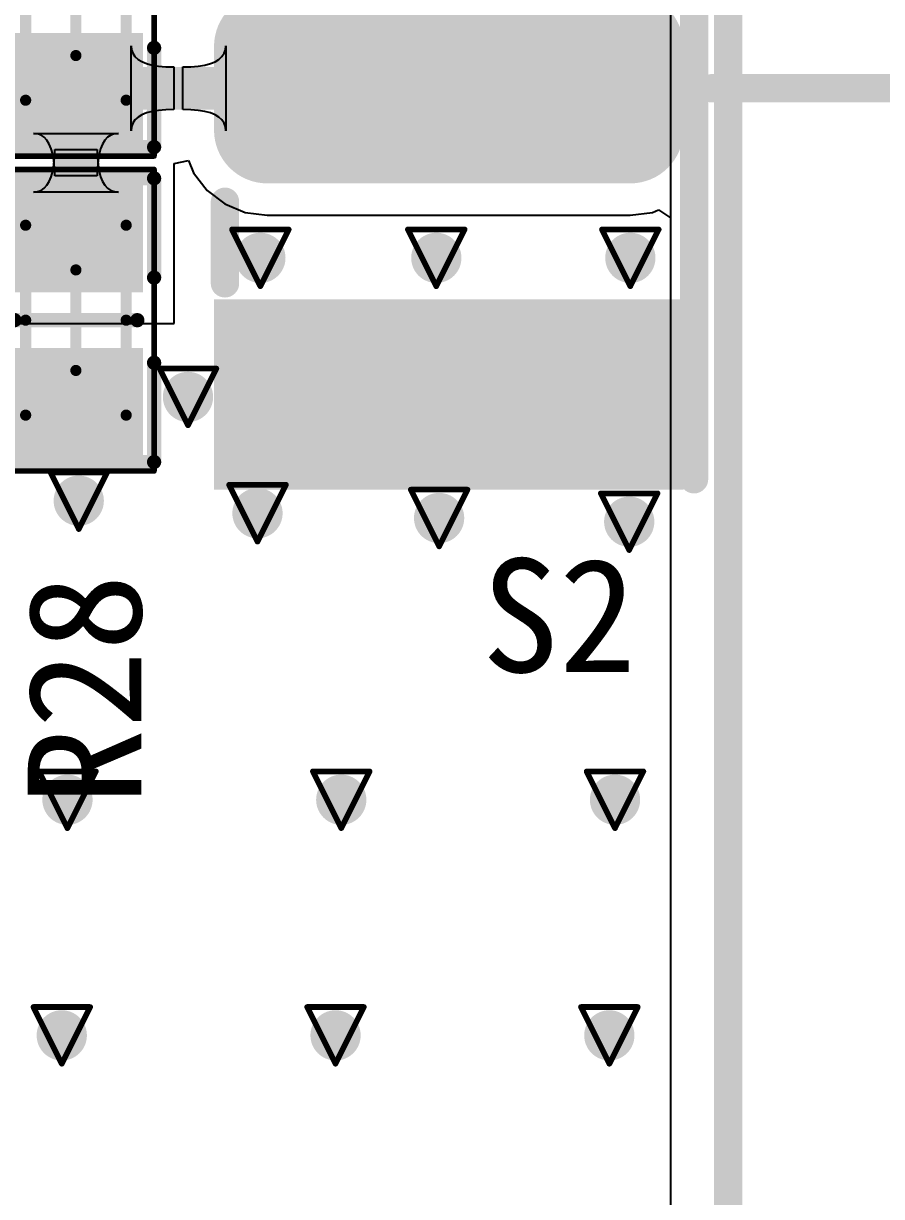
# Model space of a CAD drawing. Header units: millimetres. Extents: x 80 to 220, y 44 to 120.
# Drawn here: x 148.5 to 156.19, y 76.59 to 87.09 of the extents above; entities that cross this region are included whole.
import ezdxf

# ---------------------------------------------------------------- set-up
doc = ezdxf.new("R2010")
doc.units = ezdxf.units.MM
for name, color, linetype in [('BottomLayer', 5, 'Continuous'), ('BottomPaste', 16, 'Continuous'), ('BottomSolder', 6, 'Continuous'), ('DrillDrawing', 1, 'Continuous'), ('KeepOutLayer', 6, 'Continuous'), ('Mechanical13', 56, 'Continuous'), ('Mechanical15', 56, 'Continuous'), ('MultiLayer', 9, 'Continuous'), ('TopLayer', 1, 'Continuous'), ('TopOverlay', 2, 'Continuous'), ('TopPaste', 8, 'Continuous'), ('TopSolder', 216, 'Continuous'), ('ViaHoleLayer', 16, 'Continuous')]:
    doc.layers.add(name, color=color, linetype=linetype)

# ---------------------------------------------------------------- blocks, each defined once
blk = doc.blocks.new('R0603_24')
at = {"layer": 'Mechanical13', "const_width": 0.1}
for points in [[(-0.85, -0.45), (-0.85, 0.45)], [(0.85, 0.45), (-0.85, 0.45)], [(0.85, -0.45), (0.85, 0.45)], [(0.85, -0.45), (-0.85, -0.45)]]:
    blk.add_lwpolyline(points, dxfattribs=at)
at = {"layer": 'Mechanical13', "const_width": 0.05}
for points in [[(-0.875, 0.45, 1), (-0.825, 0.45, 1)], [(-0.875, 0.45, 1), (-0.825, 0.45, 1)], [(0.825, 0.45, 1), (0.875, 0.45, 1)], [(0.825, 0.45, 1), (0.875, 0.45, 1)], [(-0.875, -0.45, 1), (-0.825, -0.45, 1)], [(-0.875, -0.45, 1), (-0.825, -0.45, 1)], [(0.825, -0.45, 1), (0.875, -0.45, 1)], [(0.825, -0.45, 1), (0.875, -0.45, 1)]]:
    blk.add_lwpolyline(points, format="xyb", close=True, dxfattribs=at)
at = {"layer": 'Mechanical15'}
for points, const_width in [([(1.35, 0.7), (-1.35, 0.7)], 0.05), ([(-1.35, -0.7), (-1.35, 0.7)], 0.05), ([(1.35, -0.7), (1.35, 0.7)], 0.05), ([(0, -0.45), (0, 0.45)], 0.1), ([(0.45, 0), (-0.45, 0)], 0.1), ([(1.35, -0.7), (-1.35, -0.7)], 0.05)]:
    blk.add_lwpolyline(points, dxfattribs=dict(at, const_width=const_width))
for points, const_width in [([(-1.362, 0.7, 1), (-1.338, 0.7, 1)], 0.025), ([(-1.362, 0.7, 1), (-1.338, 0.7, 1)], 0.025), ([(1.338, 0.7, 1), (1.362, 0.7, 1)], 0.025), ([(1.338, 0.7, 1), (1.362, 0.7, 1)], 0.025), ([(-0.025, 0.45, 1), (0.025, 0.45, 1)], 0.05), ([(-0.475, 0, 1), (-0.425, 0, 1)], 0.05), ([(0.425, 0, 1), (0.475, 0, 1)], 0.05), ([(-0.025, -0.45, 1), (0.025, -0.45, 1)], 0.05), ([(-1.362, -0.7, 1), (-1.338, -0.7, 1)], 0.025), ([(-1.362, -0.7, 1), (-1.338, -0.7, 1)], 0.025), ([(1.338, -0.7, 1), (1.362, -0.7, 1)], 0.025), ([(1.338, -0.7, 1), (1.362, -0.7, 1)], 0.025)]:
    blk.add_lwpolyline(points, format="xyb", close=True, dxfattribs=dict(at, const_width=const_width))
at = {"layer": 'TopLayer'}
for points in [[(-0.35, -0.5), (-0.35, 0.5), (-1.15, -0.5), (-1.15, 0.5)], [(1.15, -0.5), (1.15, 0.5), (0.35, -0.5), (0.35, 0.5)]]:
    blk.add_solid(points, dxfattribs=at)
at = {"layer": 'TopOverlay', "const_width": 0.127}
for points in [[(-1.27, -0.7), (-1.27, 0.7)], [(-0.381, 0.7), (-1.27, 0.7)], [(1.27, 0.7), (0.381, 0.7)], [(1.27, -0.7), (1.27, 0.7)], [(0, -0.55), (0, 0.55)], [(-0.381, -0.7), (-1.27, -0.7)], [(1.27, -0.7), (0.381, -0.7)]]:
    blk.add_lwpolyline(points, dxfattribs=at)
at = {"layer": 'TopOverlay', "const_width": 0.0635}
for points in [[(-1.302, 0.7, 1), (-1.238, 0.7, 1)], [(-1.302, 0.7, 1), (-1.238, 0.7, 1)], [(-0.413, 0.7, 1), (-0.349, 0.7, 1)], [(0.349, 0.7, 1), (0.413, 0.7, 1)], [(1.238, 0.7, 1), (1.302, 0.7, 1)], [(1.238, 0.7, 1), (1.302, 0.7, 1)], [(-0.032, 0.55, 1), (0.032, 0.55, 1)], [(-0.032, -0.55, 1), (0.032, -0.55, 1)], [(-1.302, -0.7, 1), (-1.238, -0.7, 1)], [(-1.302, -0.7, 1), (-1.238, -0.7, 1)], [(-0.413, -0.7, 1), (-0.349, -0.7, 1)], [(0.349, -0.7, 1), (0.413, -0.7, 1)], [(1.238, -0.7, 1), (1.302, -0.7, 1)], [(1.238, -0.7, 1), (1.302, -0.7, 1)]]:
    blk.add_lwpolyline(points, format="xyb", close=True, dxfattribs=at)
at = {"layer": 'TopPaste'}
for points in [[(-0.35, -0.5), (-0.35, 0.5), (-1.15, -0.5), (-1.15, 0.5)], [(1.15, -0.5), (1.15, 0.5), (0.35, -0.5), (0.35, 0.5)]]:
    blk.add_solid(points, dxfattribs=at)
at = {"layer": 'TopSolder'}
for points in [[(-0.248, -0.602), (-0.248, 0.602), (-1.252, -0.602), (-1.252, 0.602)], [(1.252, -0.602), (1.252, 0.602), (0.248, -0.602), (0.248, 0.602)]]:
    blk.add_solid(points, dxfattribs=at)
blk = doc.blocks.new('SMA_KDL_5_43')
at = {"layer": 'BottomLayer'}
for points in [[(3.996, 3.492), (-0.004, 3.492), (3.996, 1.992), (-0.004, 1.992)], [(3.996, -2.119), (-0.004, -2.119), (3.996, -3.619), (-0.004, -3.619)]]:
    blk.add_solid(points, dxfattribs=at)
at = {"layer": 'BottomPaste'}
for points in [[(3.996, 3.492), (-0.004, 3.492), (3.996, 1.992), (-0.004, 1.992)], [(3.996, -2.119), (-0.004, -2.119), (3.996, -3.619), (-0.004, -3.619)]]:
    blk.add_solid(points, dxfattribs=at)
at = {"layer": 'BottomSolder'}
for points in [[(4.098, 3.594), (-0.106, 3.594), (4.098, 1.89), (-0.106, 1.89)], [(4.098, -2.017), (-0.106, -2.017), (4.098, -3.721), (-0.106, -3.721)]]:
    blk.add_solid(points, dxfattribs=at)
at = {"layer": 'TopLayer', "const_width": 0.375}
for points in [[(0.184, 3.117, 1), (0.559, 3.117, 1)], [(3.433, 3.117, 1), (3.808, 3.117, 1)], [(0.184, 2.367, 1), (0.559, 2.367, 1)], [(3.433, 2.367, 1), (3.808, 2.367, 1)], [(0.184, 0.375, 1), (0.559, 0.375, 1)], [(3.433, 0.375, 1), (3.808, 0.375, 1)], [(0.184, -0.375, 1), (0.559, -0.375, 1)], [(3.433, -0.375, 1), (3.808, -0.375, 1)], [(0.184, -2.494, 1), (0.559, -2.494, 1)], [(3.433, -2.494, 1), (3.808, -2.494, 1)], [(0.184, -3.244, 1), (0.559, -3.244, 1)], [(3.433, -3.244, 1), (3.808, -3.244, 1)]]:
    blk.add_lwpolyline(points, format="xyb", close=True, dxfattribs=at)
at = {"layer": 'TopLayer'}
for points in [[(3.621, 3.492), (0.371, 3.492), (3.621, 1.992), (0.371, 1.992)], [(3.996, 3.117), (-0.004, 3.117), (3.996, 2.367), (-0.004, 2.367)], [(3.621, 0.75), (0.371, 0.75), (3.621, -0.75), (0.371, -0.75)], [(3.996, 0.375), (-0.004, 0.375), (3.996, -0.375), (-0.004, -0.375)], [(3.621, -2.119), (0.371, -2.119), (3.621, -3.619), (0.371, -3.619)], [(3.996, -2.494), (-0.004, -2.494), (3.996, -3.244), (-0.004, -3.244)]]:
    blk.add_solid(points, dxfattribs=at)
at = {"layer": 'TopOverlay', "const_width": 0.254}
for points in [[(-0.2, 3.5), (-0.2, -3.5)], [(4, 1.746), (4, 1.016)], [(4, -1.016), (4, -1.873)]]:
    blk.add_lwpolyline(points, dxfattribs=at)
at = {"layer": 'TopOverlay', "const_width": 0.127}
for points in [[(-0.263, 3.5, 1), (-0.136, 3.5, 1)], [(3.936, 1.746, 1), (4.063, 1.746, 1)], [(3.936, 1.016, 1), (4.063, 1.016, 1)], [(3.936, -1.016, 1), (4.063, -1.016, 1)], [(3.936, -1.873, 1), (4.063, -1.873, 1)], [(-0.263, -3.5, 1), (-0.136, -3.5, 1)]]:
    blk.add_lwpolyline(points, format="xyb", close=True, dxfattribs=at)
at = {"layer": 'TopPaste', "const_width": 0.375}
for points in [[(0.184, 3.117, 1), (0.559, 3.117, 1)], [(3.433, 3.117, 1), (3.808, 3.117, 1)], [(0.184, 2.367, 1), (0.559, 2.367, 1)], [(3.433, 2.367, 1), (3.808, 2.367, 1)], [(0.184, 0.375, 1), (0.559, 0.375, 1)], [(3.433, 0.375, 1), (3.808, 0.375, 1)], [(0.184, -0.375, 1), (0.559, -0.375, 1)], [(3.433, -0.375, 1), (3.808, -0.375, 1)], [(0.184, -2.494, 1), (0.559, -2.494, 1)], [(3.433, -2.494, 1), (3.808, -2.494, 1)], [(0.184, -3.244, 1), (0.559, -3.244, 1)], [(3.433, -3.244, 1), (3.808, -3.244, 1)]]:
    blk.add_lwpolyline(points, format="xyb", close=True, dxfattribs=at)
at = {"layer": 'TopPaste'}
for points in [[(3.621, 3.492), (0.371, 3.492), (3.621, 1.992), (0.371, 1.992)], [(3.996, 3.117), (-0.004, 3.117), (3.996, 2.367), (-0.004, 2.367)], [(3.621, 0.75), (0.371, 0.75), (3.621, -0.75), (0.371, -0.75)], [(3.996, 0.375), (-0.004, 0.375), (3.996, -0.375), (-0.004, -0.375)], [(3.621, -2.119), (0.371, -2.119), (3.621, -3.619), (0.371, -3.619)], [(3.996, -2.494), (-0.004, -2.494), (3.996, -3.244), (-0.004, -3.244)]]:
    blk.add_solid(points, dxfattribs=at)
at = {"layer": 'TopSolder', "const_width": 0.477}
for points in [[(0.133, 3.117, 1), (0.609, 3.117, 1)], [(3.383, 3.117, 1), (3.859, 3.117, 1)], [(0.133, 2.367, 1), (0.609, 2.367, 1)], [(3.383, 2.367, 1), (3.859, 2.367, 1)], [(0.133, 0.375, 1), (0.609, 0.375, 1)], [(3.383, 0.375, 1), (3.859, 0.375, 1)], [(0.133, -0.375, 1), (0.609, -0.375, 1)], [(3.383, -0.375, 1), (3.859, -0.375, 1)], [(0.133, -2.494, 1), (0.609, -2.494, 1)], [(3.383, -2.494, 1), (3.859, -2.494, 1)], [(0.133, -3.244, 1), (0.609, -3.244, 1)], [(3.383, -3.244, 1), (3.859, -3.244, 1)]]:
    blk.add_lwpolyline(points, format="xyb", close=True, dxfattribs=at)
at = {"layer": 'TopSolder'}
for points in [[(3.621, 3.594), (0.371, 3.594), (3.621, 1.89), (0.371, 1.89)], [(4.098, 3.117), (-0.106, 3.117), (4.098, 2.367), (-0.106, 2.367)], [(3.621, 0.852), (0.371, 0.852), (3.621, -0.852), (0.371, -0.852)], [(4.098, 0.375), (-0.106, 0.375), (4.098, -0.375), (-0.106, -0.375)], [(3.621, -2.017), (0.371, -2.017), (3.621, -3.721), (0.371, -3.721)], [(4.098, -2.494), (-0.106, -2.494), (4.098, -3.244), (-0.106, -3.244)]]:
    blk.add_solid(points, dxfattribs=at)
blk = doc.blocks.new('R0603_55')
at = {"layer": 'Mechanical13', "const_width": 0.1}
for points in [[(-0.85, 0.45), (0.85, 0.45)], [(-0.85, 0.45), (-0.85, -0.45)], [(0.85, 0.45), (0.85, -0.45)], [(-0.85, -0.45), (0.85, -0.45)]]:
    blk.add_lwpolyline(points, dxfattribs=at)
at = {"layer": 'Mechanical13', "const_width": 0.05}
for points in [[(-0.875, 0.45, 1), (-0.825, 0.45, 1)], [(-0.875, 0.45, 1), (-0.825, 0.45, 1)], [(0.825, 0.45, 1), (0.875, 0.45, 1)], [(0.825, 0.45, 1), (0.875, 0.45, 1)], [(-0.875, -0.45, 1), (-0.825, -0.45, 1)], [(-0.875, -0.45, 1), (-0.825, -0.45, 1)], [(0.825, -0.45, 1), (0.875, -0.45, 1)], [(0.825, -0.45, 1), (0.875, -0.45, 1)]]:
    blk.add_lwpolyline(points, format="xyb", close=True, dxfattribs=at)
at = {"layer": 'Mechanical15'}
for points, const_width in [([(-1.35, 0.7), (-1.35, -0.7)], 0.05), ([(-1.35, 0.7), (1.35, 0.7)], 0.05), ([(1.35, 0.7), (1.35, -0.7)], 0.05), ([(0, 0.45), (0, -0.45)], 0.1), ([(-0.45, 0), (0.45, 0)], 0.1), ([(-1.35, -0.7), (1.35, -0.7)], 0.05)]:
    blk.add_lwpolyline(points, dxfattribs=dict(at, const_width=const_width))
for points, const_width in [([(-1.362, 0.7, 1), (-1.338, 0.7, 1)], 0.025), ([(-1.362, 0.7, 1), (-1.338, 0.7, 1)], 0.025), ([(1.338, 0.7, 1), (1.362, 0.7, 1)], 0.025), ([(1.338, 0.7, 1), (1.362, 0.7, 1)], 0.025), ([(-0.025, 0.45, 1), (0.025, 0.45, 1)], 0.05), ([(-0.475, 0, 1), (-0.425, 0, 1)], 0.05), ([(0.425, 0, 1), (0.475, 0, 1)], 0.05), ([(-0.025, -0.45, 1), (0.025, -0.45, 1)], 0.05), ([(-1.362, -0.7, 1), (-1.338, -0.7, 1)], 0.025), ([(-1.362, -0.7, 1), (-1.338, -0.7, 1)], 0.025), ([(1.338, -0.7, 1), (1.362, -0.7, 1)], 0.025), ([(1.338, -0.7, 1), (1.362, -0.7, 1)], 0.025)]:
    blk.add_lwpolyline(points, format="xyb", close=True, dxfattribs=dict(at, const_width=const_width))
at = {"layer": 'TopLayer'}
for points in [[(-0.35, -0.5), (-0.35, 0.5), (-1.15, -0.5), (-1.15, 0.5)], [(1.15, -0.5), (1.15, 0.5), (0.35, -0.5), (0.35, 0.5)]]:
    blk.add_solid(points, dxfattribs=at)
at = {"layer": 'TopOverlay', "const_width": 0.127}
for points in [[(-1.27, 0.7), (-0.381, 0.7)], [(-1.27, 0.7), (-1.27, -0.7)], [(0.381, 0.7), (1.27, 0.7)], [(1.27, 0.7), (1.27, -0.7)], [(0, 0.55), (0, -0.55)], [(-1.27, -0.7), (-0.381, -0.7)], [(0.381, -0.7), (1.27, -0.7)]]:
    blk.add_lwpolyline(points, dxfattribs=at)
at = {"layer": 'TopOverlay', "const_width": 0.0635}
for points in [[(-1.302, 0.7, 1), (-1.238, 0.7, 1)], [(-1.302, 0.7, 1), (-1.238, 0.7, 1)], [(-0.413, 0.7, 1), (-0.349, 0.7, 1)], [(0.349, 0.7, 1), (0.413, 0.7, 1)], [(1.238, 0.7, 1), (1.302, 0.7, 1)], [(1.238, 0.7, 1), (1.302, 0.7, 1)], [(-0.032, 0.55, 1), (0.032, 0.55, 1)], [(-0.032, -0.55, 1), (0.032, -0.55, 1)], [(-1.302, -0.7, 1), (-1.238, -0.7, 1)], [(-1.302, -0.7, 1), (-1.238, -0.7, 1)], [(-0.413, -0.7, 1), (-0.349, -0.7, 1)], [(0.349, -0.7, 1), (0.413, -0.7, 1)], [(1.238, -0.7, 1), (1.302, -0.7, 1)], [(1.238, -0.7, 1), (1.302, -0.7, 1)]]:
    blk.add_lwpolyline(points, format="xyb", close=True, dxfattribs=at)
at = {"layer": 'TopPaste'}
for points in [[(-0.35, -0.5), (-0.35, 0.5), (-1.15, -0.5), (-1.15, 0.5)], [(1.15, -0.5), (1.15, 0.5), (0.35, -0.5), (0.35, 0.5)]]:
    blk.add_solid(points, dxfattribs=at)
at = {"layer": 'TopSolder'}
for points in [[(-0.248, -0.602), (-0.248, 0.602), (-1.252, -0.602), (-1.252, 0.602)], [(1.252, -0.602), (1.252, 0.602), (0.248, -0.602), (0.248, 0.602)]]:
    blk.add_solid(points, dxfattribs=at)

msp = doc.modelspace()

# ---------------------------------------------------------------- linework, layer by layer
at = {"layer": 'BottomLayer'}
msp.add_line((154.295, 98.846), (154.295, 61.035), dxfattribs=at)
at = {"layer": 'BottomLayer', "const_width": 0.225}
for points in [[(150.512, 84.995, 1), (150.737, 84.995, 1)], [(152.087, 84.995, 1), (152.312, 84.995, 1)], [(153.824, 84.995, 1), (154.049, 84.995, 1)], [(149.864, 83.75, 1), (150.089, 83.75, 1)], [(148.886, 82.821, 1), (149.111, 82.821, 1)], [(150.486, 82.709, 1), (150.711, 82.709, 1)], [(152.112, 82.666, 1), (152.337, 82.666, 1)], [(153.814, 82.633, 1), (154.039, 82.633, 1)], [(148.785, 80.144, 1), (149.01, 80.144, 1)], [(151.236, 80.144, 1), (151.461, 80.144, 1)], [(153.687, 80.144, 1), (153.912, 80.144, 1)], [(148.734, 78.035, 1), (148.959, 78.035, 1)], [(151.185, 78.035, 1), (151.41, 78.035, 1)], [(153.636, 78.035, 1), (153.861, 78.035, 1)]]:
    msp.add_lwpolyline(points, format="xyb", close=True, dxfattribs=at)
at = {"layer": 'DrillDrawing', "const_width": 0.0508}
for points in [[(150.37, 85.249), (150.878, 85.249)], [(150.37, 85.249), (150.624, 84.741)], [(150.624, 84.741), (150.878, 85.249)], [(151.945, 85.249), (152.453, 85.249)], [(151.945, 85.249), (152.199, 84.741)], [(152.199, 84.741), (152.453, 85.249)], [(153.682, 85.249), (154.19, 85.249)], [(153.682, 85.249), (153.936, 84.741)], [(153.936, 84.741), (154.19, 85.249)], [(149.723, 84.004), (150.231, 84.004)], [(149.723, 84.004), (149.977, 83.496)], [(149.977, 83.496), (150.231, 84.004)], [(148.745, 83.075), (149.253, 83.075)], [(148.745, 83.075), (148.999, 82.567)], [(148.999, 82.567), (149.253, 83.075)], [(150.345, 82.963), (150.853, 82.963)], [(150.345, 82.963), (150.599, 82.455)], [(150.599, 82.455), (150.853, 82.963)], [(151.971, 82.92), (152.479, 82.92)], [(151.971, 82.92), (152.225, 82.412)], [(152.225, 82.412), (152.479, 82.92)], [(153.672, 82.887), (154.18, 82.887)], [(153.672, 82.887), (153.926, 82.379)], [(153.926, 82.379), (154.18, 82.887)], [(148.643, 80.398), (149.151, 80.398)], [(148.643, 80.398), (148.897, 79.89)], [(148.897, 79.89), (149.151, 80.398)], [(151.094, 80.398), (151.602, 80.398)], [(151.094, 80.398), (151.348, 79.89)], [(151.348, 79.89), (151.602, 80.398)], [(153.545, 80.398), (154.053, 80.398)], [(153.545, 80.398), (153.799, 79.89)], [(153.799, 79.89), (154.053, 80.398)], [(148.592, 78.289), (149.1, 78.289)], [(148.592, 78.289), (148.846, 77.781)], [(148.846, 77.781), (149.1, 78.289)], [(151.043, 78.289), (151.551, 78.289)], [(151.043, 78.289), (151.297, 77.781)], [(151.297, 77.781), (151.551, 78.289)], [(153.495, 78.289), (154.003, 78.289)], [(153.495, 78.289), (153.749, 77.781)], [(153.749, 77.781), (154.003, 78.289)]]:
    msp.add_lwpolyline(points, dxfattribs=at)
at = {"layer": 'DrillDrawing', "const_width": 0.0254}
for points in [[(150.358, 85.249, 1), (150.383, 85.249, 1)], [(150.358, 85.249, 1), (150.383, 85.249, 1)], [(150.866, 85.249, 1), (150.891, 85.249, 1)], [(150.866, 85.249, 1), (150.891, 85.249, 1)], [(151.932, 85.249, 1), (151.958, 85.249, 1)], [(151.932, 85.249, 1), (151.958, 85.249, 1)], [(152.44, 85.249, 1), (152.466, 85.249, 1)], [(152.44, 85.249, 1), (152.466, 85.249, 1)], [(153.67, 85.249, 1), (153.695, 85.249, 1)], [(153.67, 85.249, 1), (153.695, 85.249, 1)], [(154.178, 85.249, 1), (154.203, 85.249, 1)], [(154.178, 85.249, 1), (154.203, 85.249, 1)], [(150.612, 84.741, 1), (150.637, 84.741, 1)], [(150.612, 84.741, 1), (150.637, 84.741, 1)], [(152.186, 84.741, 1), (152.212, 84.741, 1)], [(152.186, 84.741, 1), (152.212, 84.741, 1)], [(153.924, 84.741, 1), (153.949, 84.741, 1)], [(153.924, 84.741, 1), (153.949, 84.741, 1)], [(149.71, 84.004, 1), (149.735, 84.004, 1)], [(149.71, 84.004, 1), (149.735, 84.004, 1)], [(150.218, 84.004, 1), (150.243, 84.004, 1)], [(150.218, 84.004, 1), (150.243, 84.004, 1)], [(149.964, 83.496, 1), (149.989, 83.496, 1)], [(149.964, 83.496, 1), (149.989, 83.496, 1)], [(148.732, 83.075, 1), (148.757, 83.075, 1)], [(148.732, 83.075, 1), (148.757, 83.075, 1)], [(149.24, 83.075, 1), (149.265, 83.075, 1)], [(149.24, 83.075, 1), (149.265, 83.075, 1)], [(150.332, 82.963, 1), (150.358, 82.963, 1)], [(150.332, 82.963, 1), (150.358, 82.963, 1)], [(150.84, 82.963, 1), (150.866, 82.963, 1)], [(150.84, 82.963, 1), (150.866, 82.963, 1)], [(151.958, 82.92, 1), (151.983, 82.92, 1)], [(151.958, 82.92, 1), (151.983, 82.92, 1)], [(152.466, 82.92, 1), (152.491, 82.92, 1)], [(152.466, 82.92, 1), (152.491, 82.92, 1)], [(153.66, 82.887, 1), (153.685, 82.887, 1)], [(153.66, 82.887, 1), (153.685, 82.887, 1)], [(154.168, 82.887, 1), (154.193, 82.887, 1)], [(154.168, 82.887, 1), (154.193, 82.887, 1)], [(148.986, 82.567, 1), (149.011, 82.567, 1)], [(148.986, 82.567, 1), (149.011, 82.567, 1)], [(150.586, 82.455, 1), (150.612, 82.455, 1)], [(150.586, 82.455, 1), (150.612, 82.455, 1)], [(152.212, 82.412, 1), (152.237, 82.412, 1)], [(152.212, 82.412, 1), (152.237, 82.412, 1)], [(153.914, 82.379, 1), (153.939, 82.379, 1)], [(153.914, 82.379, 1), (153.939, 82.379, 1)], [(148.63, 80.398, 1), (148.656, 80.398, 1)], [(148.63, 80.398, 1), (148.656, 80.398, 1)], [(149.138, 80.398, 1), (149.164, 80.398, 1)], [(149.138, 80.398, 1), (149.164, 80.398, 1)], [(151.082, 80.398, 1), (151.107, 80.398, 1)], [(151.082, 80.398, 1), (151.107, 80.398, 1)], [(151.59, 80.398, 1), (151.615, 80.398, 1)], [(151.59, 80.398, 1), (151.615, 80.398, 1)], [(153.533, 80.398, 1), (153.558, 80.398, 1)], [(153.533, 80.398, 1), (153.558, 80.398, 1)], [(154.041, 80.398, 1), (154.066, 80.398, 1)], [(154.041, 80.398, 1), (154.066, 80.398, 1)], [(148.884, 79.89, 1), (148.91, 79.89, 1)], [(148.884, 79.89, 1), (148.91, 79.89, 1)], [(151.336, 79.89, 1), (151.361, 79.89, 1)], [(151.336, 79.89, 1), (151.361, 79.89, 1)], [(153.787, 79.89, 1), (153.812, 79.89, 1)], [(153.787, 79.89, 1), (153.812, 79.89, 1)], [(148.58, 78.289, 1), (148.605, 78.289, 1)], [(148.58, 78.289, 1), (148.605, 78.289, 1)], [(149.088, 78.289, 1), (149.113, 78.289, 1)], [(149.088, 78.289, 1), (149.113, 78.289, 1)], [(151.031, 78.289, 1), (151.056, 78.289, 1)], [(151.031, 78.289, 1), (151.056, 78.289, 1)], [(151.539, 78.289, 1), (151.564, 78.289, 1)], [(151.539, 78.289, 1), (151.564, 78.289, 1)], [(153.482, 78.289, 1), (153.507, 78.289, 1)], [(153.482, 78.289, 1), (153.507, 78.289, 1)], [(153.99, 78.289, 1), (154.015, 78.289, 1)], [(153.99, 78.289, 1), (154.015, 78.289, 1)], [(148.834, 77.781, 1), (148.859, 77.781, 1)], [(148.834, 77.781, 1), (148.859, 77.781, 1)], [(151.285, 77.781, 1), (151.31, 77.781, 1)], [(151.285, 77.781, 1), (151.31, 77.781, 1)], [(153.736, 77.781, 1), (153.761, 77.781, 1)], [(153.736, 77.781, 1), (153.761, 77.781, 1)]]:
    msp.add_lwpolyline(points, format="xyb", close=True, dxfattribs=at)
at = {"layer": 'KeepOutLayer', "const_width": 0.254}
msp.add_lwpolyline([(154.813, 105.443), (154.813, 54.443)], dxfattribs=at)
at = {"layer": 'MultiLayer', "const_width": 0.225}
for points in [[(150.512, 84.995, 1), (150.737, 84.995, 1)], [(152.087, 84.995, 1), (152.312, 84.995, 1)], [(153.824, 84.995, 1), (154.049, 84.995, 1)], [(149.864, 83.75, 1), (150.089, 83.75, 1)], [(148.886, 82.821, 1), (149.111, 82.821, 1)], [(150.486, 82.709, 1), (150.711, 82.709, 1)], [(152.112, 82.666, 1), (152.337, 82.666, 1)], [(153.814, 82.633, 1), (154.039, 82.633, 1)], [(148.785, 80.144, 1), (149.01, 80.144, 1)], [(151.236, 80.144, 1), (151.461, 80.144, 1)], [(153.687, 80.144, 1), (153.912, 80.144, 1)], [(148.734, 78.035, 1), (148.959, 78.035, 1)], [(151.185, 78.035, 1), (151.41, 78.035, 1)], [(153.636, 78.035, 1), (153.861, 78.035, 1)]]:
    msp.add_lwpolyline(points, format="xyb", close=True, dxfattribs=at)
at = {"layer": 'TopLayer'}
for p, q in [((149.467, 86.132), (149.467, 86.894)), ((149.467, 86.894), (149.471, 86.858)), ((149.471, 86.858), (149.483, 86.826)), ((150.3, 86.826), (150.311, 86.858)), ((150.311, 86.858), (150.315, 86.894)), ((150.315, 86.894), (150.315, 86.133)), ((149.483, 86.826), (149.502, 86.797)), ((149.502, 86.797), (149.529, 86.772)), ((149.529, 86.772), (149.563, 86.752)), ((149.563, 86.752), (149.606, 86.734)), ((150.177, 86.734), (150.219, 86.751)), ((150.219, 86.751), (150.253, 86.772)), ((150.253, 86.772), (150.28, 86.797)), ((150.28, 86.797), (150.3, 86.826)), ((149.606, 86.734), (149.655, 86.721)), ((149.655, 86.721), (149.713, 86.712)), ((149.713, 86.712), (149.778, 86.706)), ((149.778, 86.706), (149.851, 86.704)), ((149.851, 86.704), (149.851, 86.323)), ((149.93, 86.704), (150.003, 86.706)), ((149.93, 86.323), (149.93, 86.704)), ((150.003, 86.706), (150.069, 86.711)), ((150.069, 86.711), (150.126, 86.721)), ((150.126, 86.721), (150.177, 86.734)), ((149.778, 86.321), (149.713, 86.315)), ((149.851, 86.323), (149.778, 86.321)), ((150.003, 86.321), (149.93, 86.323)), ((150.069, 86.315), (150.003, 86.321)), ((149.502, 86.23), (149.483, 86.201)), ((149.529, 86.254), (149.502, 86.23)), ((149.563, 86.275), (149.529, 86.254)), ((149.606, 86.292), (149.563, 86.275)), ((149.655, 86.306), (149.606, 86.292)), ((149.713, 86.315), (149.655, 86.306)), ((150.126, 86.306), (150.069, 86.315)), ((150.177, 86.292), (150.126, 86.306)), ((150.219, 86.275), (150.177, 86.292)), ((150.253, 86.254), (150.219, 86.275)), ((150.28, 86.23), (150.253, 86.254)), ((150.3, 86.201), (150.28, 86.23)), ((148.629, 86.106), (148.592, 86.109)), ((148.592, 86.109), (149.354, 86.109)), ((149.354, 86.109), (149.318, 86.106)), ((149.471, 86.169), (149.467, 86.132)), ((149.483, 86.201), (149.471, 86.169)), ((150.311, 86.169), (150.3, 86.201)), ((150.315, 86.133), (150.311, 86.169)), ((148.661, 86.094), (148.629, 86.106)), ((148.69, 86.075), (148.661, 86.094)), ((148.714, 86.048), (148.69, 86.075)), ((148.735, 86.014), (148.714, 86.048)), ((148.752, 85.972), (148.735, 86.014)), ((149.212, 86.014), (149.194, 85.972)), ((149.232, 86.048), (149.212, 86.014)), ((149.257, 86.075), (149.232, 86.048)), ((149.286, 86.094), (149.257, 86.075)), ((149.318, 86.106), (149.286, 86.094)), ((148.766, 85.923), (148.752, 85.972)), ((148.775, 85.866), (148.766, 85.923)), ((148.781, 85.892), (148.783, 85.965)), ((148.783, 85.965), (149.164, 85.965)), ((149.164, 85.965), (149.166, 85.892)), ((149.181, 85.923), (149.172, 85.866)), ((149.194, 85.972), (149.181, 85.923)), ((148.766, 85.771), (148.775, 85.828)), ((148.775, 85.828), (148.781, 85.892)), ((148.781, 85.801), (148.775, 85.866)), ((148.783, 85.728), (148.781, 85.801)), ((149.166, 85.801), (149.164, 85.728)), ((149.166, 85.892), (149.172, 85.828)), ((149.172, 85.866), (149.166, 85.801)), ((149.172, 85.828), (149.181, 85.771)), ((149.854, 85.84), (149.981, 85.865)), ((149.854, 84.406), (149.854, 85.84)), ((149.981, 85.865), (150.026, 85.757)), ((148.735, 85.679), (148.752, 85.721)), ((148.752, 85.721), (148.766, 85.771)), ((149.164, 85.728), (148.783, 85.728)), ((149.181, 85.771), (149.194, 85.721)), ((149.194, 85.721), (149.212, 85.679)), ((150.026, 85.757), (150.147, 85.599)), ((148.592, 85.584), (148.629, 85.588)), ((149.354, 85.584), (148.592, 85.584)), ((148.629, 85.588), (148.661, 85.599)), ((148.661, 85.599), (148.69, 85.618)), ((148.69, 85.618), (148.714, 85.645)), ((148.714, 85.645), (148.735, 85.679)), ((149.212, 85.679), (149.232, 85.645)), ((149.232, 85.645), (149.257, 85.618)), ((149.257, 85.618), (149.286, 85.599)), ((149.286, 85.599), (149.318, 85.588)), ((149.318, 85.588), (149.354, 85.584)), ((150.147, 85.599), (150.305, 85.478)), ((150.305, 85.478), (150.489, 85.402)), ((150.489, 85.402), (150.686, 85.376)), ((150.686, 85.376), (153.936, 85.376)), ((153.936, 85.376), (154.134, 85.402)), ((154.134, 85.402), (154.189, 85.425)), ((154.189, 85.425), (154.295, 85.354)), ((154.295, 85.354), (154.295, 69.082)), ((148.092, 84.406), (149.854, 84.406))]:
    msp.add_line(p, q, dxfattribs=at)
at = {"layer": 'TopLayer', "const_width": 0.381}
for points in [[(148.973, 86.506), (148.98, 86.513)], [(148.973, 85.187), (148.973, 86.506)], [(148.98, 86.513), (152.311, 86.513)]]:
    msp.add_lwpolyline(points, dxfattribs=at)
at = {"layer": 'TopLayer'}
for points, const_width in [([(148.878, 86.506, 1), (149.069, 86.506, 1)], 0.191), ([(148.878, 86.506, 1), (149.069, 86.506, 1)], 0.191), ([(148.885, 86.513, 1), (149.076, 86.513, 1)], 0.191), ([(148.885, 86.513, 1), (149.076, 86.513, 1)], 0.191), ([(152.216, 86.513, 1), (152.407, 86.513, 1)], 0.191), ([(148.878, 85.187, 1), (149.069, 85.187, 1)], 0.191), ([(150.512, 84.995, 1), (150.737, 84.995, 1)], 0.225), ([(152.087, 84.995, 1), (152.312, 84.995, 1)], 0.225), ([(153.824, 84.995, 1), (154.049, 84.995, 1)], 0.225), ([(149.864, 83.75, 1), (150.089, 83.75, 1)], 0.225), ([(148.886, 82.821, 1), (149.111, 82.821, 1)], 0.225), ([(150.486, 82.709, 1), (150.711, 82.709, 1)], 0.225), ([(152.112, 82.666, 1), (152.337, 82.666, 1)], 0.225), ([(153.814, 82.633, 1), (154.039, 82.633, 1)], 0.225), ([(148.785, 80.144, 1), (149.01, 80.144, 1)], 0.225), ([(151.236, 80.144, 1), (151.461, 80.144, 1)], 0.225), ([(153.687, 80.144, 1), (153.912, 80.144, 1)], 0.225), ([(148.734, 78.035, 1), (148.959, 78.035, 1)], 0.225), ([(151.185, 78.035, 1), (151.41, 78.035, 1)], 0.225), ([(153.636, 78.035, 1), (153.861, 78.035, 1)], 0.225)]:
    msp.add_lwpolyline(points, format="xyb", close=True, dxfattribs=dict(at, const_width=const_width))
at = {"layer": 'TopOverlay', "const_width": 0.254}
msp.add_lwpolyline([(154.667, 86.513), (166.652, 86.513)], dxfattribs=at)
at = {"layer": 'TopOverlay', "const_width": 0.127}
msp.add_lwpolyline([(154.603, 86.513, 1), (154.73, 86.513, 1)], format="xyb", close=True, dxfattribs=at)
at = {"layer": 'ViaHoleLayer', "const_width": 0.1}
for points in [[(150.574, 84.995, 1), (150.674, 84.995, 1)], [(152.149, 84.995, 1), (152.249, 84.995, 1)], [(153.886, 84.995, 1), (153.986, 84.995, 1)], [(149.927, 83.75, 1), (150.027, 83.75, 1)], [(148.949, 82.821, 1), (149.049, 82.821, 1)], [(150.549, 82.709, 1), (150.649, 82.709, 1)], [(152.175, 82.666, 1), (152.275, 82.666, 1)], [(153.876, 82.633, 1), (153.976, 82.633, 1)], [(148.847, 80.144, 1), (148.947, 80.144, 1)], [(151.298, 80.144, 1), (151.398, 80.144, 1)], [(153.749, 80.144, 1), (153.849, 80.144, 1)], [(148.796, 78.035, 1), (148.896, 78.035, 1)], [(151.247, 78.035, 1), (151.347, 78.035, 1)], [(153.699, 78.035, 1), (153.799, 78.035, 1)]]:
    msp.add_lwpolyline(points, format="xyb", close=True, dxfattribs=at)

# ---------------------------------------------------------------- block references
for name, p, rotation in [('SMA_KDL_5_43', (154.307, 86.513), 180), ('R0603_24', (148.973, 87.256), 270), ('R0603_55', (148.973, 84.437), 90)]:
    msp.add_blockref(name, p, dxfattribs=dict(rotation=rotation))

# ---------------------------------------------------------------- texts
at = {"layer": 'TopOverlay'}
msp.add_text('S2', height=1.016, dxfattribs=at).set_placement((152.606, 81.287))
msp.add_text('R28', height=1.016, rotation=90, dxfattribs=at).set_placement((149.558, 80.093))

doc.saveas('drawing.dxf')
